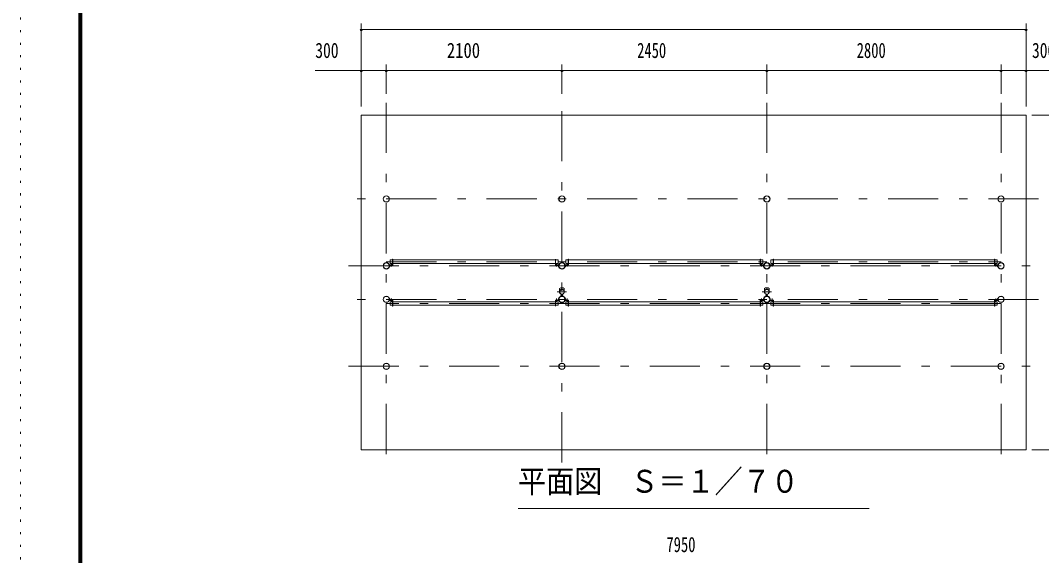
# Model space of a CAD drawing. Units: millimetres, scale not verified, with parts at other scales. Extents: x -32469 to 32469, y -14700 to 14700.
# Drawn here: x -9111 to 3098, y -5654 to 741 of the extents above; entities that cross this region are included whole.
import ezdxf
from ezdxf.enums import TextEntityAlignment as Align

# ---------------------------------------------------------------- set-up
doc = ezdxf.new("R2010")
doc.units = ezdxf.units.MM
doc.header["$LTSCALE"] = 50
doc.linetypes.add('USER3', pattern=[24, 12, -5, 2, -5])
doc.linetypes.add('USER4', pattern=[3, 0.5, -2.5])
for name, color, linetype, lineweight in [('0-2_1-0BOLD', 7, 'Continuous', 18), ('0-3_1-2CENTER', 3, 'USER3', 18), ('0-4_1-4THIN', 4, 'Continuous', 18), ('0-5_1-5DIM', 3, 'Continuous', 18), ('0-C_F-F', 5, 'Continuous', 18), ('0-D_F-E_J_ADD', 3, 'USER4', 18)]:
    doc.layers.add(name, color=color, linetype=linetype, lineweight=lineweight)
doc.styles.add('ＭＳ ゴシック', font='')
doc.styles.get('ＭＳ ゴシック').set_extended_font_data('MS Gothic')

msp = doc.modelspace()

# ---------------------------------------------------------------- linework, layer by layer
at = {"layer": '0-2_1-0BOLD'}
for p, q in [((-4695.59, -2204.46), (-4695.59, -2184.46)), ((-4663.99, -2179.26), (-4693.59, -2179.26)), ((-4693.59, -2182.46), (-4663.99, -2182.46)), ((-4690.84, -2164.66), (-4661.99, -2164.66)), ((-2715.09, -2121.96), (-4658.79, -2121.96)), ((-4658.79, -2164.66), (-2715.09, -2164.66)), ((-2709.89, -2179.26), (-2680.28, -2179.26)), ((-2680.28, -2182.46), (-2709.89, -2182.46)), ((-2563.99, -2179.26), (-2593.59, -2179.26)), ((-2593.59, -2182.46), (-2563.99, -2182.46)), ((-2561.99, -2164.66), (-2590.84, -2164.66)), ((-2558.79, -2121.96), (-265.09, -2121.96)), ((-265.09, -2164.66), (-2558.79, -2164.66)), ((-259.89, -2179.26), (-230.28, -2179.26)), ((-230.28, -2182.46), (-259.89, -2182.46)), ((-225.09, -2184.46), (-225.09, -2204.46)), ((-148.79, -2184.46), (-148.79, -2204.46)), ((-113.99, -2179.26), (-143.59, -2179.26)), ((-143.59, -2182.46), (-113.99, -2182.46)), ((-108.79, -2121.96), (2534.91, -2121.96)), ((2534.91, -2164.66), (-108.79, -2164.66)), ((2538.11, -2111.46), (2538.11, -2177.26)), ((2538.11, -2121.96), (2566.96, -2121.96)), ((2540.12, -2179.26), (2569.72, -2179.26)), ((2569.72, -2182.46), (2540.12, -2182.46)), ((2571.72, -2204.46), (2571.72, -2184.46)), ((-2664.44, -2492.94), (-2664.44, -2463.13)), ((-2648.14, -2545.13), (-2647.04, -2545.13)), ((-2642.04, -2539.25), (-2646.53, -2539.25)), ((-2646.53, -2545.02), (-2642.04, -2545.02)), ((-2640.54, -2540.63), (-2642.04, -2542.13)), ((-2642.04, -2543.63), (-2640.54, -2542.13)), ((-2640.54, -2551.97), (-2640.54, -2532.2)), ((-2638.94, -2532.2), (-2638.94, -2551.97)), ((-2634.94, -2539.13), (-2638.94, -2539.13)), ((-2634.94, -2545.13), (-2638.94, -2545.13)), ((-2634.94, -2551.97), (-2634.94, -2532.2)), ((-2633.34, -2532.2), (-2633.34, -2551.97)), ((-2631.74, -2535.88), (-2633.34, -2535.88)), ((-2631.74, -2539.25), (-2628.24, -2539.25)), ((-2631.74, -2545.02), (-2628.24, -2545.02)), ((-2609.44, -2463.13), (-2609.44, -2492.94)), ((-214.44, -2492.94), (-214.44, -2463.13)), ((-197.04, -2539.13), (-198.14, -2539.13)), ((-197.04, -2545.13), (-198.14, -2545.13)), ((-196.53, -2539.25), (-192.04, -2539.25)), ((-192.04, -2545.02), (-196.53, -2545.02)), ((-192.04, -2542.13), (-190.54, -2540.63)), ((-190.54, -2542.13), (-192.04, -2543.63)), ((-192.04, -2548.23), (-190.54, -2548.23)), ((-190.54, -2551.97), (-190.54, -2532.2)), ((-188.94, -2532.2), (-188.94, -2551.97)), ((-184.94, -2539.13), (-188.94, -2539.13)), ((-184.94, -2545.13), (-188.94, -2545.13)), ((-184.94, -2551.97), (-184.94, -2532.2)), ((-183.34, -2532.2), (-183.34, -2551.97)), ((-181.74, -2548.38), (-183.34, -2548.38)), ((-181.74, -2536.36), (-178.24, -2536.36)), ((-178.24, -2539.25), (-181.74, -2539.25)), ((-181.74, -2545.02), (-178.24, -2545.02)), ((-159.44, -2463.13), (-159.44, -2492.94)), ((-4695.59, -2580.46), (-4695.59, -2600.46)), ((-4693.59, -2602.46), (-4663.99, -2602.46)), ((-4663.99, -2605.66), (-4693.59, -2605.66)), ((-4661.99, -2662.96), (-4690.84, -2662.96)), ((-4661.99, -2673.46), (-4661.99, -2607.66)), ((-4658.79, -2620.26), (-2715.09, -2620.26)), ((-2715.09, -2662.96), (-4658.79, -2662.96)), ((-2709.89, -2602.46), (-2680.28, -2602.46)), ((-2680.28, -2605.66), (-2709.89, -2605.66)), ((-2598.79, -2600.46), (-2598.79, -2580.46)), ((-2593.59, -2602.46), (-2563.99, -2602.46)), ((-2563.99, -2605.66), (-2593.59, -2605.66)), ((-2561.99, -2620.26), (-2590.84, -2620.26)), ((-265.09, -2620.26), (-2558.79, -2620.26)), ((-2558.79, -2662.96), (-265.09, -2662.96)), ((-265.09, -2607.66), (-265.09, -2673.46)), ((-230.28, -2602.46), (-259.89, -2602.46)), ((-259.89, -2605.66), (-230.28, -2605.66)), ((-228.29, -2580.46), (-228.29, -2600.46)), ((-113.99, -2602.46), (-143.59, -2602.46)), ((-143.59, -2605.66), (-113.99, -2605.66)), ((2534.91, -2620.26), (-108.79, -2620.26)), ((-108.79, -2662.96), (2534.91, -2662.96)), ((2566.96, -2620.26), (2538.11, -2620.26)), ((2569.72, -2602.46), (2540.12, -2602.46)), ((2540.12, -2605.66), (2569.72, -2605.66)), ((2571.72, -2580.46), (2571.72, -2600.46))]:
    msp.add_line(p, q, dxfattribs=at)
for points in [[(-5036.93, -392.46), (-5036.93, -4392.46), (2913.06, -4392.46), (2913.06, -392.46)], [(-198.14, -2545.13), (-199.14, -2544.13), (-199.14, -2540.13), (-198.14, -2539.13)]]:
    msp.add_lwpolyline(points, close=True, dxfattribs=at)
for points in [[(-4698.79, -2184.46), (-4698.79, -2204.46), (-4695.59, -2204.46)], [(-4661.99, -2121.96), (-4690.84, -2121.96), (-4690.84, -2164.66)], [(-4661.99, -2177.26), (-4661.99, -2111.46), (-4658.79, -2111.46), (-4658.79, -2177.26)], [(-2715.09, -2177.26), (-2715.09, -2111.46), (-2711.89, -2111.46), (-2711.89, -2177.26)], [(-2711.89, -2164.66), (-2683.04, -2164.66), (-2683.04, -2121.96), (-2711.89, -2121.96)], [(-2678.29, -2184.46), (-2678.29, -2204.46), (-2675.09, -2204.46), (-2675.09, -2184.46)], [(-2598.79, -2184.46), (-2598.79, -2204.46), (-2595.59, -2204.46), (-2595.59, -2184.46)], [(-2590.84, -2164.66), (-2590.84, -2121.96), (-2561.99, -2121.96)], [(-2561.99, -2177.26), (-2561.99, -2111.46), (-2558.79, -2111.46), (-2558.79, -2177.26)], [(-261.89, -2177.26), (-261.89, -2111.46), (-265.09, -2111.46), (-265.09, -2177.26)], [(-261.89, -2121.96), (-233.04, -2121.96), (-233.04, -2164.66), (-261.89, -2164.66)], [(-225.09, -2204.46), (-228.29, -2204.46), (-228.29, -2184.46)], [(-148.79, -2204.46), (-145.59, -2204.46), (-145.59, -2184.46)], [(-111.99, -2164.66), (-140.84, -2164.66), (-140.84, -2121.96), (-111.99, -2121.96)], [(-111.99, -2177.26), (-111.99, -2111.46), (-108.79, -2111.46), (-108.79, -2177.26)], [(2534.91, -2177.26), (2534.91, -2111.46), (2538.11, -2111.46)], [(2566.96, -2121.96), (2566.96, -2164.66), (2538.11, -2164.66)], [(2574.91, -2184.46), (2574.91, -2204.46), (2571.72, -2204.46)], [(-2647.04, -2539.13), (-2648.14, -2539.13), (-2649.14, -2540.13), (-2649.14, -2544.13), (-2648.14, -2545.13), (-2648.14, -2539.13)], [(-2642.04, -2547.91), (-2646.53, -2547.91), (-2647.04, -2547.03), (-2647.04, -2537.23), (-2646.53, -2536.36), (-2642.04, -2536.36)], [(-2640.54, -2536.03), (-2642.04, -2536.03), (-2642.04, -2548.23), (-2640.54, -2548.23)], [(-2631.74, -2535.88), (-2631.74, -2548.38), (-2633.34, -2548.38)], [(-2627.74, -2537.23), (-2628.24, -2536.36), (-2631.74, -2536.36)], [(-2631.74, -2547.91), (-2628.24, -2547.91), (-2627.74, -2547.03), (-2627.74, -2537.23)], [(-192.04, -2536.36), (-196.53, -2536.36), (-197.04, -2537.23), (-197.04, -2547.03)], [(-197.04, -2547.03), (-196.53, -2547.91), (-192.04, -2547.91)], [(-192.04, -2548.23), (-192.04, -2536.03), (-190.54, -2536.03)], [(-181.74, -2548.38), (-181.74, -2535.88), (-183.34, -2535.88)], [(-178.24, -2536.36), (-177.74, -2537.23), (-177.74, -2547.03), (-178.24, -2547.91), (-181.74, -2547.91)], [(-4698.79, -2600.46), (-4698.79, -2580.46), (-4695.59, -2580.46)], [(-4690.84, -2662.96), (-4690.84, -2620.26), (-4661.99, -2620.26)], [(-4658.79, -2607.66), (-4658.79, -2673.46), (-4661.99, -2673.46)], [(-2711.89, -2607.66), (-2711.89, -2673.46), (-2715.09, -2673.46), (-2715.09, -2607.66)], [(-2711.89, -2620.26), (-2683.04, -2620.26), (-2683.04, -2662.96), (-2711.89, -2662.96)], [(-2678.29, -2600.46), (-2678.29, -2580.46), (-2675.09, -2580.46), (-2675.09, -2600.46)], [(-2598.79, -2580.46), (-2595.59, -2580.46), (-2595.59, -2600.46)], [(-2590.84, -2620.26), (-2590.84, -2662.96), (-2561.99, -2662.96)], [(-2561.99, -2607.66), (-2561.99, -2673.46), (-2558.79, -2673.46), (-2558.79, -2607.66)], [(-265.09, -2673.46), (-261.89, -2673.46), (-261.89, -2607.66)], [(-261.89, -2662.96), (-233.04, -2662.96), (-233.04, -2620.26), (-261.89, -2620.26)], [(-225.09, -2600.46), (-225.09, -2580.46), (-228.29, -2580.46)], [(-145.59, -2600.46), (-145.59, -2580.46), (-148.79, -2580.46), (-148.79, -2600.46)], [(-111.99, -2620.26), (-140.84, -2620.26), (-140.84, -2662.96), (-111.99, -2662.96)], [(-111.99, -2607.66), (-111.99, -2673.46), (-108.79, -2673.46), (-108.79, -2607.66)], [(2538.11, -2607.66), (2538.11, -2673.46), (2534.91, -2673.46), (2534.91, -2607.66)], [(2538.11, -2662.96), (2566.96, -2662.96), (2566.96, -2620.26)], [(2574.91, -2600.46), (2574.91, -2580.46), (2571.72, -2580.46)]]:
    msp.add_lwpolyline(points, dxfattribs=at)
for centre, radius in [((-4736.94, -1392.46), 38.15), ((-4736.94, -1392.46), 35.35), ((-2636.94, -1392.46), 38.15), ((-2636.94, -1392.46), 35.35), ((-186.94, -1392.46), 38.15), ((-186.94, -1392.46), 35.35), ((2613.06, -1392.46), 38.15), ((2613.06, -1392.46), 35.35), ((-4736.94, -2192.46), 38.15), ((-4736.94, -2192.46), 38.15), ((-4736.94, -2192.46), 35.35), ((-4736.94, -2192.46), 35.35), ((-2636.94, -2192.46), 38.15), ((-2636.94, -2192.46), 38.15), ((-2636.94, -2192.46), 35.35), ((-2636.94, -2192.46), 35.35), ((-2636.94, -2192.46), 35.35), ((-186.94, -2192.46), 38.15), ((-186.94, -2192.46), 38.15), ((-186.94, -2192.46), 35.35), ((-186.94, -2192.46), 35.35), ((-186.94, -2192.46), 35.35), ((2613.06, -2192.46), 38.15), ((2613.06, -2192.46), 38.15), ((2613.06, -2192.46), 35.35), ((2613.06, -2192.46), 35.35), ((-4736.94, -2592.46), 38.15), ((-4736.94, -2592.46), 38.15), ((-4736.94, -2592.46), 35.35), ((-4736.94, -2592.46), 35.35), ((-2636.94, -2592.46), 38.15), ((-2636.94, -2592.46), 38.15), ((-2636.94, -2592.46), 35.35), ((-2636.94, -2592.46), 35.35), ((-2636.94, -2592.46), 35.35), ((-2636.94, -2471.11), 2.25), ((-186.94, -2592.46), 38.15), ((-186.94, -2592.46), 38.15), ((-186.94, -2592.46), 35.35), ((-186.94, -2592.46), 35.35), ((-186.94, -2592.46), 35.35), ((-186.94, -2471.11), 2.25), ((2613.06, -2592.46), 38.15), ((2613.06, -2592.46), 38.15), ((2613.06, -2592.46), 35.35), ((2613.06, -2592.46), 35.35), ((-2636.94, -2634.46), 2.25), ((-186.94, -2634.46), 2.25), ((-4736.94, -3392.46), 38.15), ((-4736.94, -3392.46), 35.35), ((-2636.94, -3392.46), 38.15), ((-2636.94, -3392.46), 35.35), ((-186.94, -3392.46), 38.15), ((-186.94, -3392.46), 35.35), ((2613.06, -3392.46), 38.15), ((2613.06, -3392.46), 35.35)]:
    msp.add_circle(centre, radius, dxfattribs=at)
for centre, radius, start, end in [((-4693.59, -2184.46), 5.2, 90, 180), ((-4693.59, -2184.46), 2, 90, 180), ((-4663.99, -2177.26), 2, 270, 0), ((-4663.99, -2177.26), 5.2, 270, 0), ((-2709.89, -2177.26), 5.2, 180, 270), ((-2709.89, -2177.26), 2, 180, 270), ((-2680.28, -2184.46), 5.2, 0, 90), ((-2680.28, -2184.46), 2, 0, 90), ((-2593.59, -2184.46), 5.2, 90, 180), ((-2593.59, -2184.46), 2, 90, 180), ((-2563.99, -2177.26), 2, 270, 0), ((-2563.99, -2177.26), 5.2, 270, 0), ((-259.89, -2177.26), 5.2, 180, 270), ((-259.89, -2177.26), 2, 180, 270), ((-230.28, -2184.46), 5.2, 0, 90), ((-230.28, -2184.46), 2, 0, 90), ((-143.59, -2184.46), 5.2, 90, 180), ((-143.59, -2184.46), 2, 90, 180), ((-113.99, -2177.26), 2, 270, 0), ((-113.99, -2177.26), 5.2, 270, 0), ((2540.12, -2177.26), 5.2, 180, 270), ((2540.12, -2177.26), 2, 180, 270), ((2569.72, -2184.46), 5.2, 0, 90), ((2569.72, -2184.46), 2, 0, 90), ((-2636.94, -2192.46), 38.15, 234.59346, 316.72882), ((-186.94, -2192.46), 38.15, 234.59346, 316.72882), ((-2636.94, -2592.46), 39.75, 96.48156, 265.61812), ((-2636.94, -2502.46), 29.1, 95.92893, 261.20939), ((-2636.94, -2498.63), 44.9, 52.23546, 127.76454), ((-2636.94, -2502.46), 27.5, 278.79061, 261.20939), ((-2636.94, -2519.86), 44.9, 109.58864, 127.76454), ((-2636.94, -2592.46), 38.15, 43.27118, 125.40654), ((-2644.72, -2537.8), 2.32, 180, 218.54623), ((-2638.53, -2542.13), 8.51, 160.17088, 199.83133), ((-2644.72, -2546.46), 2.32, 141.46857, 180), ((-2641.54, -2551.97), 1, 276.48156, 0), ((-2641.54, -2532.2), 1, 0, 81.20939), ((-2641.54, -2551.97), 2.6, 276.48156, 0), ((-2641.54, -2532.2), 2.6, 0, 81.20939), ((-2636.94, -2471.11), 3.85, 321.32902, 270), ((-2636.94, -2502.46), 29.1, 278.79061, 90), ((-2636.94, -2592.46), 39.75, 270, 83.51844), ((-2632.34, -2532.2), 2.6, 98.79061, 180), ((-2632.34, -2551.97), 2.6, 180, 263.51844), ((-2632.34, -2532.2), 1, 98.79061, 180), ((-2632.34, -2551.97), 1, 180, 263.51844), ((-2630.05, -2537.8), 2.32, 321.45377, 0), ((-2636.25, -2542.13), 8.51, 340.16867, 19.82912), ((-2630.05, -2546.46), 2.32, 0, 38.53143), ((-2636.94, -2519.86), 44.9, 52.23546, 70.41136), ((-186.94, -2592.46), 39.75, 96.48156, 265.61812), ((-186.94, -2502.46), 29.1, 95.92893, 261.20939), ((-186.94, -2498.63), 44.9, 52.23546, 127.76454), ((-186.94, -2502.46), 27.5, 278.79061, 261.20939), ((-186.94, -2519.86), 44.9, 109.58864, 127.76454), ((-186.94, -2592.46), 38.15, 43.27118, 125.40654), ((-194.72, -2537.8), 2.32, 180, 218.54623), ((-188.53, -2542.13), 8.51, 160.17088, 199.83133), ((-194.72, -2546.46), 2.32, 141.46857, 180), ((-191.54, -2551.97), 1, 276.48156, 0), ((-191.54, -2532.2), 1, 0, 81.20939), ((-191.54, -2551.97), 2.6, 276.48156, 0), ((-191.54, -2532.2), 2.6, 0, 81.20939), ((-186.94, -2471.11), 3.85, 321.32902, 270), ((-186.94, -2502.46), 29.1, 278.79061, 90), ((-186.94, -2592.46), 39.75, 270, 83.51844), ((-182.34, -2532.2), 2.6, 98.79061, 180), ((-182.34, -2551.97), 2.6, 180, 263.51844), ((-182.34, -2532.2), 1, 98.79061, 180), ((-182.34, -2551.97), 1, 180, 263.51844), ((-180.05, -2537.8), 2.32, 321.45377, 0), ((-186.25, -2542.13), 8.51, 340.16867, 19.82912), ((-180.05, -2546.46), 2.32, 0, 38.53143), ((-186.94, -2519.86), 44.9, 52.23546, 70.41136), ((-4693.59, -2600.46), 5.2, 180, 270), ((-4693.59, -2600.46), 2, 180, 270), ((-4663.99, -2607.66), 5.2, 0, 90), ((-4663.99, -2607.66), 2, 0, 90), ((-2709.89, -2607.66), 5.2, 90, 180), ((-2709.89, -2607.66), 2, 90, 180), ((-2680.28, -2600.46), 2, 270, 0), ((-2680.28, -2600.46), 5.2, 270, 0), ((-2636.94, -2634.46), 3.85, 90, 37.92249), ((-2593.59, -2600.46), 5.2, 180, 270), ((-2593.59, -2600.46), 2, 180, 270), ((-2563.99, -2607.66), 5.2, 0, 90), ((-2563.99, -2607.66), 2, 0, 90), ((-259.89, -2607.66), 5.2, 90, 180), ((-259.89, -2607.66), 2, 90, 180), ((-230.28, -2600.46), 2, 270, 0), ((-230.28, -2600.46), 5.2, 270, 0), ((-186.94, -2634.46), 3.85, 90, 37.92249), ((-143.59, -2600.46), 5.2, 180, 270), ((-143.59, -2600.46), 2, 180, 270), ((-113.99, -2607.66), 5.2, 0, 90), ((-113.99, -2607.66), 2, 0, 90), ((2540.12, -2607.66), 5.2, 90, 180), ((2540.12, -2607.66), 2, 90, 180), ((2569.72, -2600.46), 2, 270, 0), ((2569.72, -2600.46), 5.2, 270, 0)]:
    msp.add_arc(centre, radius, start, end, dxfattribs=at)
at = {"layer": '0-3_1-2CENTER'}
for p, q in [((-4736.94, -242.46), (-4736.94, -4542.46)), ((-2636.93, -4542.46), (-2636.93, -242.46)), ((-186.94, -242.46), (-186.94, -4542.46)), ((2613.07, -242.46), (2613.07, -4542.46)), ((3063.07, -1392.46), (-5186.93, -1392.46)), ((-5186.94, -2192.46), (3063.06, -2192.46)), ((-4736.94, -2143.31), (2613.06, -2143.31)), ((-4673.79, -2159.66), (-4673.79, -2201.46)), ((-2700.09, -2201.46), (-2700.09, -2159.66)), ((-2573.79, -2159.66), (-2573.79, -2201.46)), ((-250.09, -2159.66), (-250.09, -2201.46)), ((-123.79, -2159.66), (-123.79, -2201.46)), ((2549.91, -2159.66), (2549.91, -2201.46)), ((-2581.94, -2502.46), (-2691.94, -2502.46)), ((-2624.74, -2542.13), (-2652.14, -2542.13)), ((-2643.79, -2471.11), (-2630.09, -2471.11)), ((-131.94, -2502.46), (-241.94, -2502.46)), ((-174.74, -2542.13), (-202.14, -2542.13)), ((-193.79, -2471.11), (-180.09, -2471.11)), ((3063.06, -2592.46), (-5186.94, -2592.46)), ((2613.06, -2641.61), (-4736.94, -2641.61)), ((-4673.79, -2625.26), (-4673.79, -2583.46)), ((-2700.09, -2583.46), (-2700.09, -2625.26)), ((-2630.09, -2634.46), (-2643.79, -2634.46)), ((-2573.79, -2625.26), (-2573.79, -2583.46)), ((-250.09, -2625.26), (-250.09, -2583.46)), ((-193.79, -2634.46), (-180.09, -2634.46)), ((-123.79, -2583.46), (-123.79, -2625.26)), ((2549.91, -2625.26), (2549.91, -2583.46)), ((-5186.93, -3392.46), (3063.07, -3392.46))]:
    msp.add_line(p, q, dxfattribs=at)
at = {"layer": '0-4_1-4THIN'}
for p, q in [((-2648.94, -2539.93), (-2647.04, -2539.93)), ((-2647.04, -2544.33), (-2648.94, -2544.33)), ((-2638.94, -2539.93), (-2634.94, -2539.93)), ((-2638.94, -2544.33), (-2634.94, -2544.33)), ((-2636.94, -2541.45), (-2636.94, -2548.95)), ((-2636.94, -2548.95), (-2636.94, -2541.45)), ((-198.94, -2539.93), (-197.04, -2539.93)), ((-198.94, -2544.33), (-197.04, -2544.33)), ((-188.94, -2539.93), (-184.94, -2539.93)), ((-188.94, -2544.33), (-184.94, -2544.33)), ((-186.94, -2541.45), (-186.94, -2548.95)), ((-186.94, -2548.95), (-186.94, -2541.45))]:
    msp.add_line(p, q, dxfattribs=at)
at = {"layer": '0-5_1-5DIM'}
for p, q in [((-5022.94, 632.54), (-5050.94, 632.54)), ((-5036.94, 702.54), (-5036.94, -287.46)), ((-5036.94, 632.54), (2913.06, 632.54)), ((2927.06, 632.54), (2899.06, 632.54)), ((2913.06, 702.54), (2913.06, -287.46)), ((3462.56, 142.54), (-5586.44, 142.54)), ((-5022.94, 142.54), (-5050.94, 142.54)), ((-4722.94, 142.54), (-4750.94, 142.54)), ((-4736.94, -137.46), (-4736.94, 212.54)), ((-2622.93, 142.54), (-2650.93, 142.54)), ((-2636.93, -137.46), (-2636.93, 212.54)), ((-172.93, 142.54), (-200.93, 142.54)), ((-186.94, 212.54), (-186.94, -137.46)), ((2627.07, 142.54), (2599.07, 142.54)), ((2613.07, 212.54), (2613.07, -137.46)), ((2927.06, 142.54), (2899.06, 142.54)), ((2983.06, -392.46), (4480.06, -392.46)), ((2983.06, -4392.46), (4480.06, -4392.46)), ((4480.06, -4392.46), (3018.06, -4392.46)), ((1038.06, -5092.46), (-3161.94, -5092.46))]:
    msp.add_line(p, q, dxfattribs=at)
for centre in [(-5036.94, 632.54), (2913.06, 632.54), (-5036.94, 142.54), (-4736.94, 142.54), (-2636.93, 142.54), (-186.93, 142.54), (2613.07, 142.54), (2913.06, 142.54)]:
    msp.add_arc(centre, 14, 180, 0, dxfattribs=at)
at = {"layer": '0-C_F-F'}
for points in [[(31768.6, 14140), (31768.6, -14000), (-8411.4, -14000), (-8411.4, 14140)], [(31765.1, 14136.5), (-8407.9, 14136.5), (-8407.9, -13996.5), (31765.1, -13996.5)], [(31761.6, 14133), (31761.6, -13993), (-8404.4, -13993), (-8404.4, 14133)], [(31758.1, 14129.5), (31758.1, -13989.5), (-8400.9, -13989.5), (-8400.9, 14129.5)], [(31754.6, 14126), (31754.6, -13986), (-8397.4, -13986), (-8397.4, 14126)], [(31751.1, 14122.5), (31751.1, -13982.5), (-8393.9, -13982.5), (-8393.9, 14122.5)], [(31747.6, 14119), (-8390.4, 14119), (-8390.4, -13979), (31747.6, -13979)], [(31744.1, 14115.5), (-8386.9, 14115.5), (-8386.9, -13975.5), (31744.1, -13975.5)], [(31740.6, 14112), (31740.6, -13972), (-8383.4, -13972), (-8383.4, 14112)], [(31737.1, 14108.5), (-8379.9, 14108.5), (-8379.9, -13968.5), (31737.1, -13968.5)], [(31733.6, 14105), (31733.6, -13965), (-8376.4, -13965), (-8376.4, 14105)]]:
    msp.add_lwpolyline(points, close=True, dxfattribs=at)
at = {"layer": '0-D_F-E_J_ADD', "color": 5}
msp.add_lwpolyline([(32468.6, 14700), (32468.6, -14700), (-9111.4, -14700), (-9111.4, 14700)], close=True, dxfattribs=at)

# ---------------------------------------------------------------- texts
at = {"layer": '0-5_1-5DIM', "color": 7, "style": 'ＭＳ ゴシック'}
for s, height, width, p in [('300', 182.3, 0.75, (-5586.44, 237.41)), ('2100', 182.3, 0.8, (-4012.44, 237.41)), ('2450', 182.3, 0.7, (-1737.43, 237.41)), ('2800', 182.3, 0.7, (887.57, 237.41)), ('300', 182.3, 0.75, (2983.06, 237.41)), ('平面図\u3000Ｓ＝１／７０', 273.5, 0.9, (-3161.94, -4985.15)), ('7950', 182.3, 0.7, (-1387.44, -5667.59))]:
    msp.add_text(s, height=height, dxfattribs=dict(at, width=width)).set_placement(p, align=Align.BOTTOM_LEFT)

doc.saveas('drawing.dxf')
